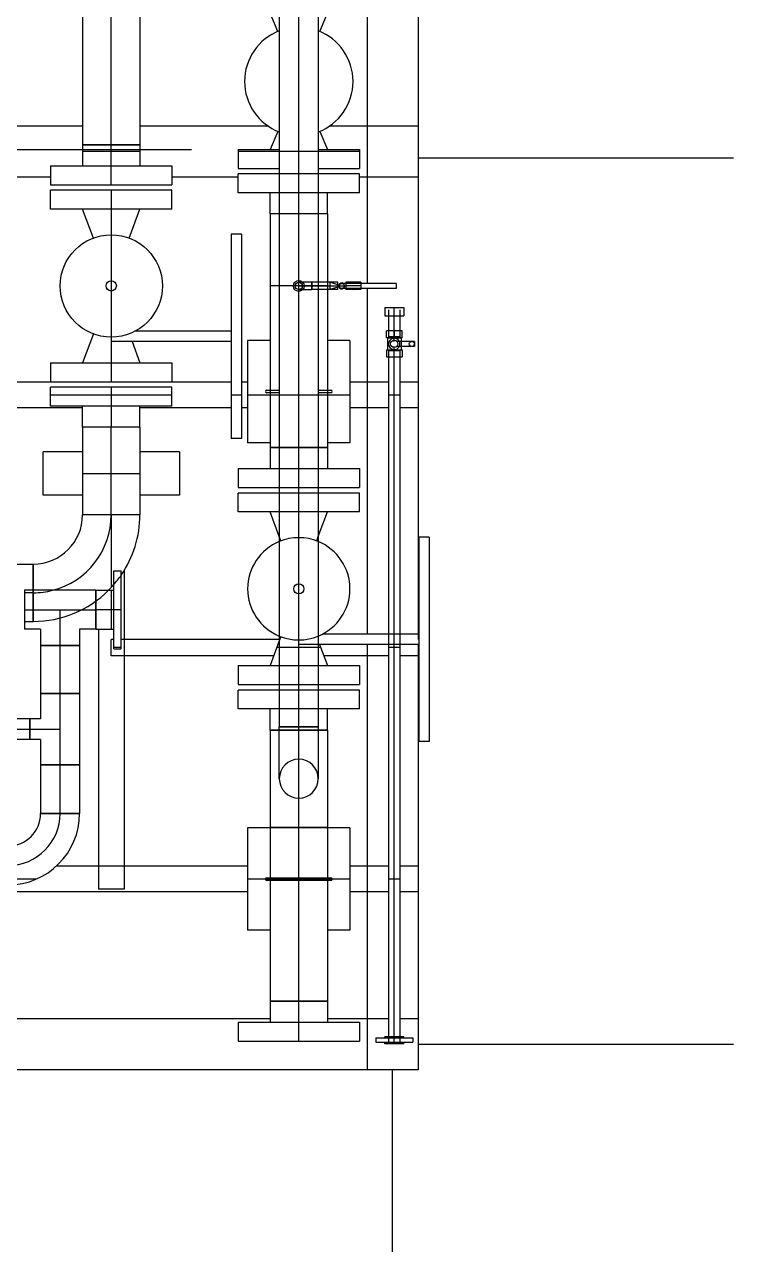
# Model space of a CAD drawing. Header units: inches. Extents: x 295136 to 296247, y 2627183 to 2627409.
# Drawn here: x 295228.848 to 295230.928, y 2627283.22 to 2627286.799 of the extents above; entities that cross this region are included whole.
import ezdxf

# ---------------------------------------------------------------- set-up
doc = ezdxf.new("R2010")
doc.units = ezdxf.units.IN
doc.header["$MEASUREMENT"] = 0
doc.layers.add('EQUIPMENT LAYOUT-EMBED 1_DWG$0$DwgTemplate', color=7, linetype='Continuous')
doc.layers.add('Layout', color=6, linetype='Continuous')

# ---------------------------------------------------------------- blocks, each defined once
blk = doc.blocks.new('A$C55974CAD')
at = {"layer": 'EQUIPMENT LAYOUT-EMBED 1_DWG$0$DwgTemplate', "color": 7, "lineweight": 25}
for p, q in [((53.9698, 19.4389), (53.9698, 20.2038)), ((54, 20.2038), (54, 19.4389)), ((54.0302, 19.4389), (54.0302, 20.2038)), ((54.4841, 19.5), (54.4841, 19.4286)), ((53.9698, 19.4389), (54.0302, 19.4389)), ((54.0302, 19.4389), (53.9698, 19.4389)), ((53.9698, 19.4071), (53.9698, 19.4389)), ((54, 19.4389), (54, 19.4389)), ((54, 19.4389), (54, 19.35)), ((54.0302, 19.4071), (54.0302, 19.4389)), ((54.4071, 19.4546), (54.2928, 19.4546)), ((54.2928, 19.4071), (54.2928, 19.4546)), ((54.3159, 19.4546), (54.3159, 19.4546)), ((54.3159, 19.4546), (54.3159, 19.4286)), ((54.35, 19.4546), (54.35, 19.2453)), ((54.35, 19.4546), (54.35, 19.4546)), ((54.4, 19.4286), (54.4, 19.4546)), ((54.4, 19.4546), (54.4, 19.4546)), ((54.4071, 19.2453), (54.4071, 19.4546)), ((53.7524, 19.35), (53.7524, 19.4071)), ((53.8953, 19.4071), (53.7524, 19.4071)), ((53.7524, 19.4071), (53.7524, 19.2928)), ((53.8953, 19.35), (53.8953, 19.4071)), ((53.8954, 19.4071), (53.8954, 19.2928)), ((53.9698, 19.4071), (53.8954, 19.4071)), ((54.1046, 19.4071), (54.0302, 19.4071)), ((54.1046, 19.35), (54.1046, 19.4071)), ((54.2453, 19.4071), (54.1046, 19.4071)), ((54.1046, 19.4071), (54.1046, 19.2928)), ((54.2453, 19.35), (54.2453, 19.4071)), ((54.2454, 19.4071), (54.2454, 19.35)), ((54.2928, 19.4071), (54.2454, 19.4071)), ((54.3159, 19.4286), (54.4071, 19.4286)), ((54.4071, 19.4286), (54.3159, 19.4286)), ((54.4, 19.4286), (54.4, 19.4286)), ((54.4, 19.4286), (54.4, 19.4286)), ((54.4071, 19.4286), (54.4841, 19.4286)), ((54.4841, 19.4286), (54.4071, 19.4286)), ((54.9475, 19.2), (54.9475, 19.3778)), ((54.9475, 19.3778), (55.0031, 19.3778)), ((55.0031, 19.2), (55.0031, 19.3778)), ((55.0191, 19.3778), (55.0191, 19.2)), ((55.0746, 19.3778), (55.0191, 19.3778)), ((55.0746, 19.3778), (55.0746, 19.2)), ((55.5254, 19.2), (55.5254, 19.3778)), ((55.5254, 19.3778), (55.5809, 19.3778)), ((55.5809, 19.2), (55.5809, 19.3778)), ((55.5969, 19.3778), (55.5969, 19.2)), ((55.6525, 19.3778), (55.5969, 19.3778)), ((55.6525, 19.3778), (55.6525, 19.2)), ((53.7524, 19.35), (53.8953, 19.35)), ((53.7524, 19.2928), (53.7524, 19.35)), ((53.7524, 19.35), (53.7524, 19.35)), ((53.7524, 19.35), (53.7524, 19.35)), ((53.8953, 19.2928), (53.8953, 19.35)), ((53.8953, 19.35), (53.8954, 19.35)), ((53.8954, 19.35), (54.1046, 19.35)), ((54.1046, 19.35), (54.2453, 19.35)), ((54.1046, 19.2928), (54.1046, 19.35)), ((54.1046, 19.35), (54.1046, 19.35)), ((54.1046, 19.35), (54.1046, 19.35)), ((54.2453, 19.2928), (54.2453, 19.35)), ((54.2453, 19.35), (54.2454, 19.35)), ((54.2454, 19.35), (54.35, 19.35)), ((54.2454, 19.35), (54.2454, 19.2928)), ((53.8953, 19.2928), (53.7524, 19.2928)), ((54.1046, 19.2928), (53.8954, 19.2928)), ((54.2453, 19.2928), (54.1046, 19.2928)), ((54.2928, 19.2928), (54.2454, 19.2928)), ((54.2928, 19.2453), (54.2928, 19.2928)), ((54.6286, 19.1158), (54.6286, 19.2841)), ((54.8857, 19.2841), (54.6286, 19.2841)), ((54.6286, 19.1158), (54.6286, 19.2841)), ((54.8857, 19.1158), (54.8857, 19.2841)), ((54.8857, 19.2), (54.8857, 19.2841)), ((54.8857, 19.2841), (54.9475, 19.2841)), ((55.0746, 19.2841), (55.0746, 19.1158)), ((55.1595, 19.2524), (55.0746, 19.2841)), ((55.4405, 19.2524), (55.5254, 19.2841)), ((55.5254, 19.2), (55.5254, 19.2841)), ((55.7143, 19.2841), (55.6525, 19.2841)), ((55.7143, 19.1158), (55.7143, 19.2841)), ((56.9934, 19.2841), (55.7143, 19.2841)), ((55.7143, 19.2841), (55.7143, 19.2)), ((54.2928, 19.2453), (54.35, 19.2453)), ((54.2928, 19.2453), (54.2928, 19.1929)), ((54.4071, 19.2453), (54.2928, 19.2453)), ((54.35, 19.1706), (54.35, 19.2453)), ((54.35, 19.2453), (54.4071, 19.2453)), ((54.35, 19.2453), (54.35, 19.2453)), ((54.35, 19.2453), (54.35, 19.2453)), ((54.4071, 19.2453), (54.4071, 19.1929)), ((54.2357, 19.1929), (54.35, 19.1929)), ((54.2357, 19.1929), (54.2357, 19.1706)), ((54.35, 19.1929), (54.4643, 19.1929)), ((54.4643, 19.1929), (54.4643, 19.1706)), ((54.6286, 19.2), (54.8857, 19.2)), ((54.6286, 19.2), (54.6286, 19.2)), ((54.6286, 19.2), (54.6286, 19.2)), ((55.0031, 19.2), (54.8857, 19.2)), ((54.8857, 19.1158), (54.8857, 19.2)), ((54.9475, 19.0222), (54.9475, 19.2)), ((55.0031, 19.0222), (55.0031, 19.2)), ((55.5809, 19.2), (55.0191, 19.2)), ((55.0191, 19.2), (55.0191, 19.0222)), ((55.0746, 19.2), (55.0746, 19.0222)), ((55.15, 19.2), (55.137, 19.2)), ((55.137, 18.848), (55.137, 19.2)), ((55.5254, 19.1158), (55.5254, 19.2)), ((55.5254, 19.0222), (55.5254, 19.2)), ((55.5809, 19.0222), (55.5809, 19.2)), ((55.5969, 19.2), (55.7143, 19.2)), ((55.5969, 19.2), (55.5969, 19.0222)), ((55.6525, 19.2), (55.6525, 19.0222)), ((55.7143, 19.2), (56.9722, 19.2)), ((55.7143, 19.2), (55.7143, 19.1158)), ((54.2357, 19.1706), (54.35, 19.1706)), ((54.35, 19.1706), (54.4643, 19.1706)), ((54.8857, 19.1158), (54.6286, 19.1158)), ((54.8857, 19.1158), (54.9475, 19.1158)), ((55.137, 19.1391), (55.0746, 19.1158)), ((55.167, 18.848), (55.167, 19.1306)), ((55.4405, 19.1475), (55.5254, 19.1158)), ((55.7143, 19.1158), (55.6525, 19.1158)), ((56.9934, 19.1158), (55.7143, 19.1158)), ((54.9475, 19.0222), (55.0031, 19.0222)), ((55.0746, 19.0222), (55.0191, 19.0222)), ((55.5254, 19.0222), (55.5809, 19.0222)), ((55.6525, 19.0222), (55.5969, 19.0222)), ((55.152, 18.848), (54.852, 18.848)), ((54.852, 18.818), (54.852, 18.848)), ((55.452, 18.848), (55.152, 18.848)), ((55.452, 18.818), (55.452, 18.848)), ((53.0844, 18.8278), (53.0844, 18.65)), ((53.14, 18.8278), (53.0844, 18.8278)), ((53.14, 18.8278), (53.14, 18.65)), ((54.0591, 18.7071), (54.0591, 18.8278)), ((54.0591, 18.8278), (54.1146, 18.8278)), ((54.1146, 18.7071), (54.1146, 18.8278)), ((54.1306, 18.8278), (54.1306, 18.7071)), ((54.1862, 18.8278), (54.1306, 18.8278)), ((54.1862, 18.8278), (54.1862, 18.7071)), ((54.6369, 18.7071), (54.6369, 18.8278)), ((54.6369, 18.8278), (54.6925, 18.8278)), ((54.6925, 18.7071), (54.6925, 18.8278)), ((54.7085, 18.8278), (54.7085, 18.7071)), ((54.764, 18.8278), (54.7085, 18.8278)), ((54.764, 18.8278), (54.764, 18.7071)), ((55.152, 18.818), (54.852, 18.818)), ((55.452, 18.818), (55.152, 18.818)), ((55.5729, 18.7071), (55.5729, 18.8278)), ((55.5729, 18.8278), (55.6285, 18.8278)), ((55.6285, 18.7071), (55.6285, 18.8278)), ((53.2018, 18.7341), (53.14, 18.7341)), ((53.2018, 18.7341), (53.2018, 18.65)), ((53.2018, 18.5658), (53.2018, 18.7341)), ((53.556, 18.7341), (53.2018, 18.7341)), ((53.564, 18.7341), (53.556, 18.7341)), ((53.7118, 18.7341), (53.564, 18.7341)), ((53.7118, 18.7341), (53.7118, 18.65)), ((53.9973, 18.7341), (53.7118, 18.7341)), ((53.7118, 18.5658), (53.7118, 18.7341)), ((53.9973, 18.7071), (53.9973, 18.7341)), ((53.9973, 18.7341), (54.0591, 18.7341)), ((53.9973, 18.7341), (53.9973, 18.7071)), ((54.1862, 18.7341), (54.1862, 18.7071)), ((54.2585, 18.7071), (54.1862, 18.7341)), ((54.5646, 18.7071), (54.6369, 18.7341)), ((54.6369, 18.7071), (54.6369, 18.7341)), ((54.8258, 18.7341), (54.764, 18.7341)), ((54.8258, 18.7341), (54.8258, 18.7071)), ((54.8258, 18.7071), (54.8258, 18.7341)), ((54.986, 18.7341), (54.8258, 18.7341)), ((54.994, 18.7341), (54.986, 18.7341)), ((55.3, 18.7341), (54.994, 18.7341)), ((55.3, 18.5658), (55.3, 18.7341)), ((55.5111, 18.7341), (55.3, 18.7341)), ((55.5111, 18.7071), (55.5111, 18.7341)), ((55.5111, 18.7341), (55.5729, 18.7341)), ((55.5111, 18.7071), (55.5111, 18.7341)), ((53.8545, 18.7071), (54.0069, 18.7071)), ((53.9973, 18.65), (53.9973, 18.7071)), ((53.9973, 18.7071), (53.9973, 18.65)), ((54.0069, 18.5928), (54.0069, 18.7071)), ((58.076, 18.7071), (54.0069, 18.7071)), ((54.0069, 18.7071), (54.0069, 18.5928)), ((54.0591, 18.65), (54.0591, 18.7071)), ((54.1146, 18.65), (54.1146, 18.7071)), ((54.1306, 18.7071), (54.1306, 18.65)), ((54.1862, 18.7071), (54.1862, 18.5928)), ((54.1862, 18.7071), (54.1862, 18.65)), ((54.271, 18.7024), (54.2585, 18.7071)), ((54.5521, 18.7024), (54.5646, 18.7071)), ((54.6369, 18.65), (54.6369, 18.7071)), ((54.6369, 18.65), (54.6369, 18.7071)), ((54.6925, 18.65), (54.6925, 18.7071)), ((54.7085, 18.7071), (54.7085, 18.65)), ((54.764, 18.7071), (54.764, 18.65)), ((54.8258, 18.7071), (54.8258, 18.65)), ((54.8258, 18.5928), (54.8258, 18.7071)), ((55.5111, 18.65), (55.5111, 18.7071)), ((55.5111, 18.5928), (55.5111, 18.7071)), ((55.5729, 18.65), (55.5729, 18.7071)), ((55.6285, 18.65), (55.6285, 18.7071)), ((53.0844, 18.65), (53.2018, 18.65)), ((53.0844, 18.65), (53.0844, 18.4722)), ((53.14, 18.65), (53.14, 18.4722)), ((53.2018, 18.65), (53.2018, 18.5658)), ((53.2018, 18.65), (53.556, 18.65)), ((53.556, 18.65), (53.564, 18.65)), ((53.564, 18.65), (53.7118, 18.65)), ((53.7118, 18.65), (53.7118, 18.65)), ((53.7118, 18.65), (53.7974, 18.65)), ((53.7118, 18.65), (53.7118, 18.5658)), ((53.7974, 18.65), (53.8545, 18.65)), ((53.8545, 18.65), (54.0069, 18.65)), ((53.9973, 18.5928), (53.9973, 18.65)), ((53.9973, 18.65), (53.9973, 18.5928)), ((54.0069, 18.65), (58.0635, 18.65)), ((54.0069, 18.65), (54.0069, 18.65)), ((54.0069, 18.65), (54.0069, 18.65)), ((54.0591, 18.5928), (54.0591, 18.65)), ((54.1146, 18.5928), (54.1146, 18.65)), ((54.1306, 18.65), (54.1306, 18.5928)), ((54.1862, 18.65), (54.1862, 18.5928)), ((54.2485, 18.5928), (54.2485, 18.65)), ((54.6369, 18.5928), (54.6369, 18.65)), ((54.6369, 18.5928), (54.6369, 18.65)), ((54.6925, 18.5928), (54.6925, 18.65)), ((54.7085, 18.65), (54.7085, 18.5928)), ((54.764, 18.65), (54.764, 18.5928)), ((54.8258, 18.65), (54.8258, 18.5928)), ((55.2893, 18.65), (55.2893, 18.6119)), ((55.3, 18.65), (55.3, 18.6119)), ((55.3107, 18.6119), (55.3107, 18.65)), ((55.5111, 18.5928), (55.5111, 18.65)), ((55.5729, 18.5928), (55.5729, 18.65)), ((55.6285, 18.5928), (55.6285, 18.65)), ((54.0069, 18.5928), (53.8545, 18.5928)), ((53.9973, 18.5658), (53.9973, 18.5928)), ((53.9973, 18.5928), (53.9973, 18.5658)), ((58.076, 18.5928), (54.0069, 18.5928)), ((54.0591, 18.4722), (54.0591, 18.5928)), ((54.1146, 18.4722), (54.1146, 18.5928)), ((54.1306, 18.5928), (54.1306, 18.4722)), ((54.1862, 18.5928), (54.1862, 18.5658)), ((54.1862, 18.5928), (54.1862, 18.4722)), ((54.2485, 18.5891), (54.1862, 18.5658)), ((54.2485, 18.298), (54.2485, 18.5928)), ((54.2785, 18.298), (54.2785, 18.5806)), ((54.5521, 18.5975), (54.5646, 18.5928)), ((54.5646, 18.5928), (54.6369, 18.5658)), ((54.6369, 18.5658), (54.6369, 18.5928)), ((54.6369, 18.4722), (54.6369, 18.5928)), ((54.6925, 18.4722), (54.6925, 18.5928)), ((54.7085, 18.5928), (54.7085, 18.4722)), ((54.764, 18.5928), (54.764, 18.4722)), ((54.8258, 18.5928), (54.8258, 18.5658)), ((54.8258, 18.5658), (54.8258, 18.5928)), ((55.3, 18.6119), (55.2893, 18.6119)), ((55.2893, 18.6119), (55.3107, 18.6119)), ((55.2893, 18.5658), (55.2893, 18.6119)), ((55.3, 18.6119), (55.3, 18.6119)), ((55.3, 18.6119), (55.3, 18.6119)), ((55.3107, 18.6119), (55.3, 18.6119)), ((55.3, 18.6119), (55.3, 18.5658)), ((55.3107, 18.5658), (55.3107, 18.6119)), ((55.5111, 18.5658), (55.5111, 18.5928)), ((55.5111, 18.5658), (55.5111, 18.5928)), ((55.5729, 18.4722), (55.5729, 18.5928)), ((55.6285, 18.4722), (55.6285, 18.5928)), ((53.2018, 18.5658), (53.14, 18.5658)), ((53.556, 18.5658), (53.2018, 18.5658)), ((53.564, 18.5658), (53.556, 18.5658)), ((53.7118, 18.5658), (53.564, 18.5658)), ((53.9973, 18.5658), (53.7118, 18.5658)), ((53.9973, 18.5658), (54.0591, 18.5658)), ((54.8258, 18.5658), (54.764, 18.5658)), ((54.986, 18.5658), (54.8258, 18.5658)), ((54.994, 18.5658), (54.986, 18.5658)), ((55.3, 18.5658), (54.994, 18.5658)), ((55.2893, 18.5358), (55.2893, 18.5658)), ((55.3107, 18.5588), (55.2893, 18.5588)), ((55.2964, 18.5358), (55.2893, 18.5588)), ((55.3, 18.5658), (55.3, 18.5588)), ((55.5111, 18.5658), (55.3, 18.5658)), ((55.3, 18.5588), (55.3, 18.5358)), ((55.3036, 18.5358), (55.3107, 18.5588)), ((55.3107, 18.5358), (55.3107, 18.5658)), ((55.5111, 18.5658), (55.5729, 18.5658)), ((55.2893, 18.5358), (55.3107, 18.5358)), ((55.2925, 18.5122), (55.2893, 18.5122)), ((55.2893, 18.4677), (55.2893, 18.5122)), ((55.2925, 18.364), (55.2925, 18.524)), ((55.3, 18.5122), (55.2925, 18.5122)), ((55.2974, 18.5323), (55.2964, 18.5358)), ((55.3, 18.5358), (55.3, 18.5122)), ((55.3, 18.4677), (55.3, 18.5122)), ((55.3, 18.5122), (55.3, 18.5121)), ((55.3, 18.5122), (55.3, 18.5122)), ((55.3075, 18.5122), (55.3, 18.5122)), ((55.3025, 18.5323), (55.3036, 18.5358)), ((55.3075, 18.364), (55.3075, 18.524)), ((55.3107, 18.5122), (55.3075, 18.5122)), ((55.3107, 18.4677), (55.3107, 18.5122)), ((53.14, 18.4722), (53.0844, 18.4722)), ((54.0591, 18.4722), (54.1146, 18.4722)), ((54.1862, 18.4722), (54.1306, 18.4722)), ((54.6369, 18.4722), (54.6925, 18.4722)), ((54.764, 18.4722), (54.7085, 18.4722)), ((55.2925, 18.4995), (55.2893, 18.4892)), ((55.2893, 18.4892), (55.2925, 18.4892)), ((55.3075, 18.4995), (55.3107, 18.4892)), ((55.3075, 18.4892), (55.3107, 18.4892)), ((55.5729, 18.4722), (55.6285, 18.4722)), ((55.2925, 18.4677), (55.2893, 18.4677)), ((55.3, 18.4677), (55.2925, 18.4677)), ((55.3075, 18.4677), (55.3, 18.4677)), ((55.3107, 18.4677), (55.3075, 18.4677)), ((53.0817, 18.4239), (53.0817, 18.37)), ((53.0945, 18.4239), (53.0817, 18.4239)), ((53.0945, 18.4239), (53.0945, 18.37)), ((53.0768, 18.37), (53.0768, 18.3978)), ((53.0768, 18.3978), (53.0817, 18.3978)), ((53.0768, 18.3422), (53.0768, 18.37)), ((53.08, 18.3533), (53.08, 18.3867)), ((53.0975, 18.3867), (53.08, 18.3867)), ((53.0817, 18.37), (53.08, 18.37)), ((53.08, 18.37), (53.0975, 18.37)), ((53.0817, 18.37), (53.0817, 18.316)), ((53.0945, 18.3978), (53.0975, 18.3978)), ((53.0945, 18.37), (53.0945, 18.316)), ((53.0975, 18.37), (53.0975, 18.3978)), ((54.2485, 18.3867), (53.0975, 18.3867)), ((53.0975, 18.3422), (53.0975, 18.37)), ((53.0975, 18.37), (54.2485, 18.37)), ((54.2785, 18.3867), (54.2485, 18.3867)), ((54.2485, 18.37), (54.2785, 18.37)), ((55.0919, 18.3867), (54.2785, 18.3867)), ((54.2785, 18.37), (55.0919, 18.37)), ((55.0919, 18.393), (55.0919, 18.37)), ((55.1125, 18.393), (55.0919, 18.393)), ((55.1094, 18.3867), (55.0919, 18.3867)), ((55.0919, 18.37), (55.1094, 18.37)), ((55.0919, 18.37), (55.1094, 18.37)), ((55.0919, 18.37), (55.0919, 18.347)), ((55.1094, 18.3533), (55.1094, 18.3867)), ((55.1094, 18.37), (55.1125, 18.37)), ((55.1125, 18.393), (55.1125, 18.37)), ((55.1475, 18.3898), (55.1125, 18.3898)), ((55.1125, 18.37), (55.1193, 18.37)), ((55.1125, 18.37), (55.1125, 18.347)), ((55.1193, 18.37), (55.1225, 18.37)), ((55.1375, 18.37), (55.1407, 18.37)), ((55.1407, 18.37), (55.1475, 18.37)), ((55.1475, 18.37), (55.1475, 18.393)), ((55.1475, 18.393), (55.1681, 18.393)), ((55.1475, 18.3898), (55.1475, 18.37)), ((55.1475, 18.37), (55.1475, 18.37)), ((55.1506, 18.37), (55.1475, 18.37)), ((55.1475, 18.37), (55.1475, 18.3502)), ((55.1475, 18.347), (55.1475, 18.37)), ((55.1506, 18.3533), (55.1506, 18.3867)), ((55.1681, 18.3867), (55.1506, 18.3867)), ((55.1681, 18.37), (55.1506, 18.37)), ((55.1506, 18.37), (55.1681, 18.37)), ((55.1681, 18.37), (55.1681, 18.393)), ((55.2125, 18.3867), (55.1681, 18.3867)), ((55.1681, 18.347), (55.1681, 18.37)), ((55.1681, 18.37), (55.2125, 18.37)), ((55.2125, 18.3978), (55.2125, 18.37)), ((55.2363, 18.3978), (55.2125, 18.3978)), ((55.23, 18.3867), (55.2125, 18.3867)), ((55.2125, 18.37), (55.23, 18.37)), ((55.2125, 18.37), (55.2125, 18.3422)), ((55.2125, 18.37), (55.23, 18.37)), ((55.23, 18.37), (55.2363, 18.37)), ((55.2363, 18.3978), (55.2363, 18.37)), ((55.2363, 18.37), (55.2363, 18.3422)), ((55.3, 18.364), (55.2925, 18.364)), ((55.3075, 18.364), (55.3, 18.364)), ((53.0768, 18.3422), (53.0817, 18.3422)), ((53.0975, 18.3533), (53.08, 18.3533)), ((53.0945, 18.3422), (53.0975, 18.3422)), ((54.2485, 18.3533), (53.0975, 18.3533)), ((54.2785, 18.3533), (54.2485, 18.3533)), ((55.0919, 18.3533), (54.2785, 18.3533)), ((55.1094, 18.3533), (55.0919, 18.3533)), ((55.1125, 18.347), (55.0919, 18.347)), ((55.1225, 18.3502), (55.1125, 18.3502)), ((55.1225, 18.311), (55.1225, 18.3624)), ((55.1375, 18.3502), (55.1225, 18.3502)), ((55.1375, 18.311), (55.1375, 18.3624)), ((55.1475, 18.3502), (55.1375, 18.3502)), ((55.1475, 18.347), (55.1681, 18.347)), ((55.1681, 18.3533), (55.1506, 18.3533)), ((55.2125, 18.3533), (55.1681, 18.3533)), ((55.23, 18.3533), (55.2125, 18.3533)), ((55.2363, 18.3422), (55.2125, 18.3422)), ((53.0945, 18.316), (53.0817, 18.316)), ((54.2635, 18.298), (53.9635, 18.298)), ((53.9635, 18.268), (53.9635, 18.298)), ((54.5635, 18.298), (54.2635, 18.298)), ((54.5635, 18.268), (54.5635, 18.298)), ((55.13, 18.311), (55.1225, 18.311)), ((55.1375, 18.311), (55.13, 18.311)), ((54.2635, 18.268), (53.9635, 18.268)), ((54.5635, 18.268), (54.2635, 18.268))]:
    blk.add_line(p, q, dxfattribs=at)
at = {"layer": 'EQUIPMENT LAYOUT-EMBED 1_DWG$0$DwgTemplate', "color": 1, "lineweight": 25}
for p, q in [((55.7, 19.565), (55.7, 18.965)), ((53, 18.3), (53, 19.5)), ((53.15, 18.7341), (53.15, 19.5)), ((53.5225, 18.8), (53.5225, 19.5)), ((54.9425, 19.2841), (54.9425, 19.5)), ((55.0175, 18.848), (55.0175, 19.5)), ((55.62, 19.5), (55.62, 19.3778)), ((55.77, 19.5), (55.77, 19.2841)), ((54.6865, 19.2841), (54.6865, 19.4)), ((54.6865, 19.4), (54.8135, 19.4)), ((54.8135, 19.2841), (54.8135, 19.4)), ((53.5975, 18.8), (53.5975, 19.3612)), ((54.2928, 19.2375), (53.53, 19.2375)), ((53.53, 19.1625), (53.53, 19.2375)), ((54.2152, 18.7233), (54.2152, 19.2)), ((54.2152, 19.2), (54.2632, 19.2)), ((54.2632, 19.1929), (54.2632, 19.2)), ((54.4643, 19.1625), (53.53, 19.1625)), ((54.2632, 18.7071), (54.2632, 19.1706)), ((54.6865, 19), (54.6865, 19.1158)), ((54.8135, 19), (54.8135, 19.1158)), ((54.9425, 18.848), (54.9425, 19.1158)), ((55.77, 19.1158), (55.77, 18.7415)), ((55.62, 19.0222), (55.62, 18.8278)), ((54.8135, 19), (54.6865, 19)), ((54.9425, 18.8), (54.9425, 18.818)), ((55.0175, 18.8), (55.0175, 18.818)), ((53.15, 18.3867), (53.15, 18.5658)), ((54.2152, 18.3867), (54.2152, 18.5767)), ((55.77, 18.5584), (55.77, 18.3)), ((53.5225, 18.3867), (53.5225, 18.5)), ((53.5975, 18.3867), (53.5975, 18.5)), ((54.9425, 18.3867), (54.9425, 18.5)), ((55.0175, 18.3867), (55.0175, 18.5)), ((55.62, 18.4722), (55.62, 18.3)), ((54.2485, 18.45), (53, 18.45)), ((53, 18.3), (53, 18.45)), ((55.2925, 18.45), (54.2785, 18.45)), ((56.937, 18.45), (55.3075, 18.45)), ((53.15, 18.3), (53.15, 18.3533)), ((53.5225, 18.3), (53.5225, 18.3533)), ((53.5975, 18.3), (53.5975, 18.3533)), ((54.2152, 18.3), (54.2152, 18.3533)), ((54.9425, 18.3), (54.9425, 18.3533)), ((55.0175, 18.3), (55.0175, 18.3533)), ((53.15, 18.3), (53, 18.3)), ((54.2485, 18.3), (53, 18.3)), ((53.5975, 18.3), (53.5225, 18.3)), ((54.2485, 18.3), (54.2152, 18.3)), ((56.937, 18.3), (54.2785, 18.3)), ((55.0175, 18.3), (54.9425, 18.3)), ((55.77, 18.3), (55.62, 18.3))]:
    blk.add_line(p, q, dxfattribs=at)
at = {"layer": 'EQUIPMENT LAYOUT-EMBED 1_DWG$0$DwgTemplate', "color": 9, "lineweight": 25}
for p, q in [((53.56, 19.4193), (53.56, 19.5)), ((54.98, 19.0222), (54.98, 19.3778)), ((55.695, 19.2841), (55.695, 19.1158)), ((54.2392, 19.1706), (54.2392, 19.1929)), ((54.4071, 19.2), (54.2928, 19.2)), ((54.6286, 19.2), (54.4152, 19.2)), ((54.98, 18.818), (54.98, 18.848)), ((53.56, 18.5), (53.56, 18.8)), ((54.98, 18.5), (54.98, 18.8)), ((55.695, 18.8278), (55.695, 18.4722)), ((54.2392, 18.5856), (54.2392, 18.7143)), ((53.56, 18.3533), (53.56, 18.3867)), ((54.2392, 18.3533), (54.2392, 18.3867)), ((54.98, 18.3533), (54.98, 18.3867)), ((54.2785, 18.3), (54.2632, 18.3))]:
    blk.add_line(p, q, dxfattribs=at)
at = {"layer": 'EQUIPMENT LAYOUT-EMBED 1_DWG$0$DwgTemplate', "color": 3, "lineweight": 25}
for p, q in [((54.75, 19.2841), (54.75, 19.1158)), ((53.41, 18.7341), (53.41, 18.8)), ((53.71, 18.8), (53.41, 18.8)), ((53.71, 18.7341), (53.71, 18.8)), ((54.84, 18.7341), (54.84, 18.8)), ((55.14, 18.8), (54.84, 18.8)), ((55.14, 18.7341), (55.14, 18.8)), ((53.556, 18.556), (53.556, 18.744)), ((53.564, 18.744), (53.564, 18.556)), ((54.986, 18.7071), (54.986, 18.744)), ((54.994, 18.744), (54.994, 18.7071)), ((54.986, 18.556), (54.986, 18.5928)), ((54.994, 18.5928), (54.994, 18.556)), ((53.41, 18.5), (53.41, 18.5658)), ((53.71, 18.5), (53.71, 18.5658)), ((54.84, 18.5), (54.84, 18.5658)), ((55.14, 18.5), (55.14, 18.5658)), ((53.71, 18.5), (53.41, 18.5)), ((55.14, 18.5), (54.84, 18.5))]:
    blk.add_line(p, q, dxfattribs=at)
at = {"layer": 'EQUIPMENT LAYOUT-EMBED 1_DWG$0$DwgTemplate', "color": 5, "lineweight": 25}
for p, q in [((55.6445, 18.8278), (55.6445, 18.7071)), ((55.7, 18.8278), (55.6445, 18.8278)), ((55.7, 18.8278), (55.7, 18.7071)), ((55.7001, 18.7341), (55.7001, 18.7071)), ((55.7534, 18.7116), (55.7001, 18.7341)), ((56.0465, 18.7116), (56.0999, 18.7341)), ((55.6445, 18.5928), (55.6445, 18.4722)), ((55.7, 18.5928), (55.7, 18.4722)), ((55.7001, 18.5928), (55.7001, 18.5658)), ((55.7534, 18.5883), (55.7001, 18.5658)), ((56.0465, 18.5883), (56.0999, 18.5658)), ((55.7, 18.4722), (55.6445, 18.4722))]:
    blk.add_line(p, q, dxfattribs=at)
at = {"layer": 'EQUIPMENT LAYOUT-EMBED 1_DWG$0$DwgTemplate', "color": 54, "lineweight": 25}
for p, q in [((52.075, 18.375), (53, 18.375)), ((53.075, 17.375), (53.075, 18.3)), ((55.675, 17.375), (55.675, 18.3))]:
    blk.add_line(p, q, dxfattribs=at)
at = {"layer": 'EQUIPMENT LAYOUT-EMBED 1_DWG$0$DwgTemplate', "color": 7, "lineweight": 25}
for centre, radius in [((55.3, 19.2), 0.15), ((55.3, 19.2), 0.015), ((54.4115, 18.65), 0.015), ((55.3, 18.65), 0.016), ((55.3, 18.65), 0.0107), ((55.3, 18.524), 0.0075), ((55.13, 18.37), 0.0107), ((55.13, 18.3185), 0.0075)]:
    blk.add_circle(centre, radius, dxfattribs=at)
for centre, radius, start, end in [((53.7524, 19.5024), 0.2095, 180, 270), ((53.7524, 19.5024), 0.1524, 180, 270), ((53.7524, 19.5024), 0.0953, 180, 270), ((54.6286, 19.4286), 0.3127, 180, 224.9193), ((54.6286, 19.4286), 0.2286, 180, 194.3678), ((54.6286, 19.4286), 0.1445, 180, 270), ((54.6286, 19.4286), 0.2286, 194.3678, 270), ((54.6286, 19.4286), 0.3127, 224.9193, 228.8911), ((54.6286, 19.4286), 0.3127, 228.8911, 235.5611), ((54.6286, 19.4286), 0.3127, 235.5611, 270), ((54.4115, 18.65), 0.15, 22.3956, 157.6044), ((53.8545, 18.65), 0.0571, 90, 270), ((53.8545, 18.65), 0.0571, 90, 270), ((53.8545, 18.65), 0.0571, 270, 90), ((54.4115, 18.65), 0.15, 157.6044, 202.3956), ((54.4115, 18.65), 0.15, 337.6044, 22.3956), ((54.4115, 18.65), 0.15, 202.3956, 270), ((54.4115, 18.65), 0.15, 270, 337.6044), ((55.3, 18.524), 0.0087, 107.0439, 210.4447), ((55.3, 18.524), 0.0087, 329.5553, 72.9561), ((55.13, 18.37), 0.0166, 90, 243.2048), ((55.13, 18.37), 0.0166, 296.7952, 90), ((55.13, 18.37), 0.0166, 243.2048, 296.7952)]:
    blk.add_arc(centre, radius, start, end, dxfattribs=at)
at = {"layer": 'EQUIPMENT LAYOUT-EMBED 1_DWG$0$DwgTemplate', "color": 5, "lineweight": 25}
for start, end in [(21.0654, 158.9346), (201.0654, 338.9346)]:
    blk.add_arc((55.9, 18.65), 0.159, start, end, dxfattribs=at)
at = {"layer": 'EQUIPMENT LAYOUT-EMBED 1_DWG$0$DwgTemplate', "color": 3, "lineweight": 25}
for centre, start, end in [((53.56, 18.744), 0, 180), ((54.99, 18.744), 0, 180), ((53.56, 18.556), 180, 0), ((54.99, 18.556), 180, 0)]:
    blk.add_arc(centre, 0.004, start, end, dxfattribs=at)

msp = doc.modelspace()

# ---------------------------------------------------------------- block references
at = {"layer": 'Layout', "rotation": 90}
msp.add_blockref('A$C55974CAD', (295248.3027, 2627230.7321), dxfattribs=at)

doc.saveas('drawing.dxf')
